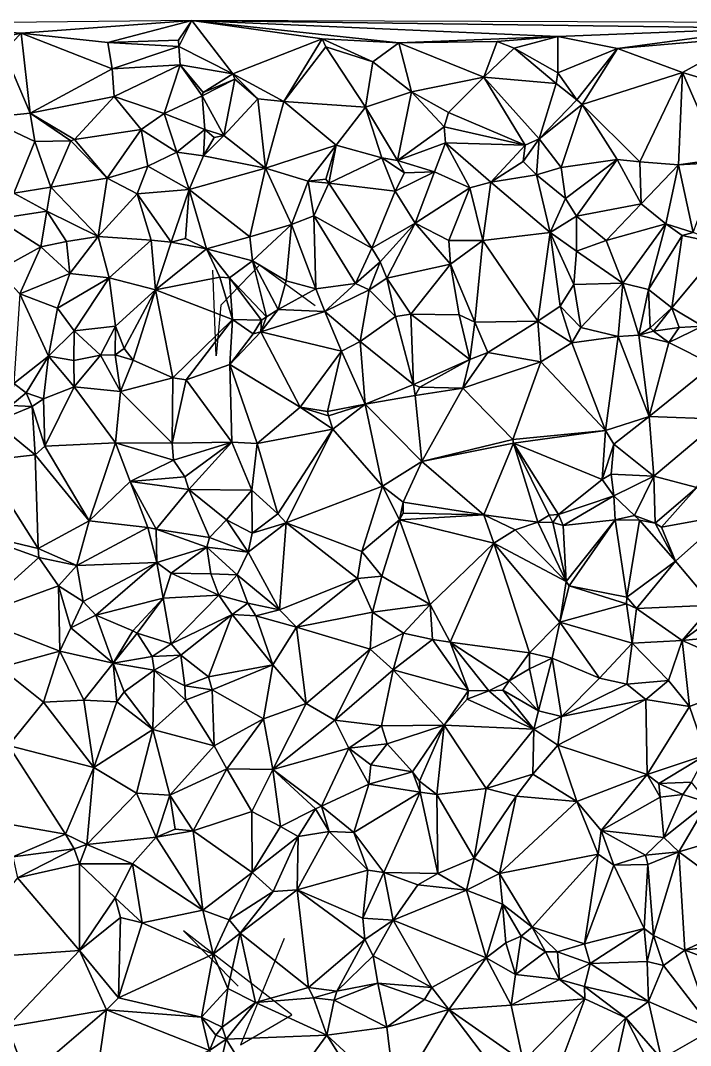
# Model space of a CAD drawing. Header units: metres. Extents: x -15 to 15, y -15 to 14.9.
# Drawn here: x -4.29 to 6.08, y -0.94 to 14.95 of the extents above; entities that cross this region are included whole.
import ezdxf

# ---------------------------------------------------------------- set-up
doc = ezdxf.new("R2010")
doc.units = ezdxf.units.M
doc.layers.add('CRACKS', color=1, linetype='Continuous')
doc.layers.add('STREET_MESH', color=7, linetype='Continuous')

msp = doc.modelspace()

# ---------------------------------------------------------------- linework, layer by layer
at = {"layer": 'CRACKS'}
for points in [[(0.269, 10.527, 0.1), (-0.594, 11.157, 0.1), (-1.189, 10.535, 0.1), (-1.265, 9.75, 0.1), (-1.312, 11.08, 0.1)], [(-0.208, 0.721, 0.1), (-0.888, -0.927, 0.1), (-0.092, -0.462, 0.1), (-1.768, 0.84, 0.1), (-0.92, -0.019, 0.1)]]:
    msp.add_polyline3d(points, dxfattribs=at)
at = {"layer": 'STREET_MESH'}
for points in [[(-6.456, 14.897), (-4.285, 14.75), (-1.641, 14.947)], [(-4.285, 14.75), (-2.941, 14.609), (-1.641, 14.947)], [(-2.941, 14.609), (-1.844, 14.644), (-1.641, 14.947)], [(-1.844, 14.644), (-1.84, 14.545), (-1.641, 14.947)], [(-1.84, 14.545), (-1.005, 14.123), (-1.641, 14.947)], [(13.288, 14.898), (-1.641, 14.947), (7.296, 14.831)], [(-1.641, 14.947), (4.029, 14.701), (7.296, 14.831)], [(1.567, 14.6), (4.029, 14.701), (-1.641, 14.947)], [(0.381, 14.664), (1.567, 14.6), (-1.641, 14.947)], [(-1.005, 14.123), (0.381, 14.664), (-1.641, 14.947)], [(-6.456, 14.897), (-5.063, 14.585), (-4.285, 14.75)], [(4.029, 14.701), (4.953, 14.513), (7.296, 14.831)], [(4.953, 14.513), (6.945, 14.686), (7.296, 14.831)], [(-5.063, 14.585), (-4.549, 14.474), (-4.285, 14.75)], [(-4.549, 14.474), (-4.141, 13.51), (-4.285, 14.75)], [(-4.141, 13.51), (-2.871, 14.197), (-4.285, 14.75)], [(-2.871, 14.197), (-2.941, 14.609), (-4.285, 14.75)], [(-2.941, 14.609), (-1.84, 14.545), (-1.844, 14.644)], [(-1.005, 14.123), (-0.214, 13.69), (0.381, 14.664)], [(-0.214, 13.69), (0.438, 14.539), (0.381, 14.664)], [(1.161, 14.309), (1.567, 14.6), (0.381, 14.664)], [(0.438, 14.539), (1.161, 14.309), (0.381, 14.664)], [(1.567, 14.6), (3.089, 14.621), (4.029, 14.701)], [(2.88, 14.067), (3.089, 14.621), (1.567, 14.6)], [(2.88, 14.067), (3.35, 14.52), (3.089, 14.621)], [(3.089, 14.621), (3.35, 14.52), (4.029, 14.701)], [(3.35, 14.52), (4.031, 14.135), (4.029, 14.701)], [(4.031, 14.135), (4.953, 14.513), (4.029, 14.701)], [(4.953, 14.513), (5.958, 14.139), (6.945, 14.686)], [(5.958, 14.139), (6.698, 13.921), (6.945, 14.686)], [(-4.141, 13.51), (-4.549, 14.474), (-4.853, 13.439)], [(-2.941, 14.609), (-2.871, 14.197), (-1.84, 14.545)], [(-1.84, 14.545), (-2.871, 14.197), (-1.821, 14.261)], [(-1.005, 14.123), (-1.84, 14.545), (-1.821, 14.261)], [(-0.214, 13.69), (1.048, 13.604), (0.438, 14.539)], [(1.048, 13.604), (1.161, 14.309), (0.438, 14.539)], [(1.161, 14.309), (1.761, 13.841), (1.567, 14.6)], [(1.761, 13.841), (2.88, 14.067), (1.567, 14.6)], [(3.35, 14.52), (2.88, 14.067), (4.001, 13.972)], [(3.35, 14.52), (4.001, 13.972), (4.031, 14.135)], [(4.031, 14.135), (4.323, 13.719), (4.953, 14.513)], [(4.323, 13.719), (4.404, 13.645), (4.953, 14.513)], [(4.404, 13.645), (5.958, 14.139), (4.953, 14.513)], [(1.761, 13.841), (1.161, 14.309), (1.048, 13.604)], [(-2.84, 13.772), (-2.871, 14.197), (-4.141, 13.51)], [(-2.871, 14.197), (-2.84, 13.772), (-1.821, 14.261)], [(-1.821, 14.261), (-2.84, 13.772), (-2.07, 13.508)], [(-1.478, 13.778), (-1.821, 14.261), (-2.07, 13.508)], [(-1.478, 13.778), (-1.466, 13.83), (-1.821, 14.261)], [(-1.466, 13.83), (-1.005, 14.123), (-1.821, 14.261)], [(4.404, 13.645), (5.299, 12.756), (5.958, 14.139)], [(5.299, 12.756), (5.899, 12.713), (5.958, 14.139)], [(5.899, 12.713), (6.543, 12.804), (5.958, 14.139)], [(5.958, 14.139), (6.543, 12.804), (6.698, 13.921)], [(-1.142, 13.164), (-0.973, 14.037), (-1.478, 13.778)], [(-0.973, 14.037), (-1.466, 13.83), (-1.478, 13.778)], [(-1.466, 13.83), (-0.973, 14.037), (-1.005, 14.123)], [(-0.973, 14.037), (-1.142, 13.164), (-0.615, 13.735)], [(-0.214, 13.69), (-1.005, 14.123), (-0.615, 13.735)], [(-1.005, 14.123), (-0.973, 14.037), (-0.615, 13.735)], [(2.88, 14.067), (1.761, 13.841), (2.335, 13.521)], [(2.88, 14.067), (2.335, 13.521), (3.522, 13.013)], [(3.74, 13.111), (2.88, 14.067), (3.522, 13.013)], [(2.88, 14.067), (3.74, 13.111), (4.001, 13.972)], [(4.001, 13.972), (4.323, 13.719), (4.031, 14.135)], [(1.761, 13.841), (1.048, 13.604), (1.547, 12.776)], [(2.269, 13.299), (1.761, 13.841), (1.547, 12.776)], [(1.761, 13.841), (2.269, 13.299), (2.335, 13.521)], [(3.74, 13.111), (4.323, 13.719), (4.001, 13.972)], [(-2.84, 13.772), (-4.141, 13.51), (-3.459, 13.102)], [(-2.426, 13.258), (-2.84, 13.772), (-3.459, 13.102)], [(-2.84, 13.772), (-2.426, 13.258), (-2.07, 13.508)], [(-1.436, 13.259), (-1.478, 13.778), (-2.07, 13.508)], [(-1.436, 13.259), (-1.142, 13.164), (-1.478, 13.778)], [(-1.142, 13.164), (-0.498, 12.657), (-0.615, 13.735)], [(-0.498, 12.657), (-0.214, 13.69), (-0.615, 13.735)], [(-0.214, 13.69), (-0.498, 12.657), (0.594, 13.014)], [(1.048, 13.604), (-0.214, 13.69), (0.594, 13.014)], [(4.323, 13.719), (3.74, 13.111), (4.404, 13.645)], [(-4.073, 13.072), (-4.141, 13.51), (-4.853, 13.439)], [(-4.141, 13.51), (-3.514, 13.083), (-3.459, 13.102)], [(-4.073, 13.072), (-3.514, 13.083), (-4.141, 13.51)], [(-2.426, 13.258), (-1.871, 12.909), (-2.07, 13.508)], [(-1.871, 12.909), (-1.436, 13.259), (-2.07, 13.508)], [(1.305, 12.819), (1.048, 13.604), (0.594, 13.014)], [(1.048, 13.604), (1.305, 12.819), (1.547, 12.776)], [(2.335, 13.521), (2.269, 13.299), (3.522, 13.013)], [(3.74, 13.111), (4.081, 12.668), (4.404, 13.645)], [(4.404, 13.645), (4.081, 12.668), (4.946, 12.791)], [(5.299, 12.756), (4.404, 13.645), (4.946, 12.791)], [(-4.395, 12.269), (-4.073, 13.072), (-4.853, 13.439)], [(-2.952, 12.503), (-2.426, 13.258), (-3.459, 13.102)], [(-2.426, 13.258), (-2.952, 12.503), (-2.321, 12.69)], [(-1.871, 12.909), (-2.426, 13.258), (-2.321, 12.69)], [(-1.871, 12.909), (-1.46, 12.851), (-1.436, 13.259)], [(-1.46, 12.851), (-1.294, 13.135), (-1.436, 13.259)], [(-1.436, 13.259), (-1.294, 13.135), (-1.142, 13.164)], [(2.269, 13.299), (1.547, 12.776), (2.287, 13.052)], [(3.522, 13.013), (2.269, 13.299), (2.287, 13.052)], [(-4.073, 13.072), (-4.395, 12.269), (-3.824, 12.364)], [(-3.514, 13.083), (-4.073, 13.072), (-3.824, 12.364)], [(-2.952, 12.503), (-3.514, 13.083), (-3.824, 12.364)], [(-3.514, 13.083), (-2.952, 12.503), (-3.459, 13.102)], [(-1.46, 12.851), (-0.498, 12.657), (-1.142, 13.164)], [(-1.294, 13.135), (-1.46, 12.851), (-1.142, 13.164)], [(1.547, 12.776), (2.116, 12.6), (2.287, 13.052)], [(2.116, 12.6), (2.666, 12.356), (2.287, 13.052)], [(2.666, 12.356), (2.989, 12.443), (2.287, 13.052)], [(2.989, 12.443), (3.522, 13.013), (2.287, 13.052)], [(3.49, 12.762), (3.74, 13.111), (3.522, 13.013)], [(3.696, 12.558), (3.74, 13.111), (3.49, 12.762)], [(3.74, 13.111), (3.696, 12.558), (4.081, 12.668)], [(-1.681, 12.327), (-1.871, 12.909), (-2.321, 12.69)], [(-1.46, 12.851), (-1.871, 12.909), (-1.681, 12.327)], [(-0.498, 12.657), (0.164, 12.458), (0.594, 13.014)], [(0.164, 12.458), (0.434, 12.486), (0.594, 13.014)], [(0.434, 12.486), (0.483, 12.425), (0.594, 13.014)], [(0.483, 12.425), (1.305, 12.819), (0.594, 13.014)], [(2.989, 12.443), (3.49, 12.762), (3.522, 13.013)], [(-0.498, 12.657), (-1.46, 12.851), (-1.681, 12.327)], [(0.483, 12.425), (1.507, 12.301), (1.305, 12.819)], [(1.305, 12.819), (1.656, 12.585), (1.547, 12.776)], [(1.507, 12.301), (1.656, 12.585), (1.305, 12.819)], [(1.656, 12.585), (2.116, 12.6), (1.547, 12.776)], [(2.989, 12.443), (3.696, 12.558), (3.49, 12.762)], [(4.081, 12.668), (4.145, 12.187), (4.946, 12.791)], [(4.946, 12.791), (4.145, 12.187), (4.315, 11.913)], [(5.319, 12.108), (4.946, 12.791), (4.315, 11.913)], [(5.319, 12.108), (5.299, 12.756), (4.946, 12.791)], [(5.899, 12.713), (5.299, 12.756), (5.319, 12.108)], [(5.702, 11.798), (5.899, 12.713), (5.319, 12.108)], [(5.702, 11.798), (6.124, 11.664), (5.899, 12.713)], [(6.522, 12.747), (6.543, 12.804), (5.899, 12.713)], [(6.124, 11.664), (6.522, 12.747), (5.899, 12.713)], [(-2.952, 12.503), (-2.488, 12.259), (-2.321, 12.69)], [(-2.488, 12.259), (-1.681, 12.327), (-2.321, 12.69)], [(-0.498, 12.657), (-1.681, 12.327), (-0.74, 11.597)], [(-0.094, 11.786), (-0.498, 12.657), (-0.74, 11.597)], [(0.164, 12.458), (-0.498, 12.657), (-0.094, 11.786)], [(2.116, 12.6), (1.507, 12.301), (1.819, 11.807)], [(1.656, 12.585), (1.507, 12.301), (2.116, 12.6)], [(2.666, 12.356), (2.116, 12.6), (1.819, 11.807)], [(3.696, 12.558), (2.989, 12.443), (3.911, 11.66)], [(4.081, 12.668), (3.696, 12.558), (4.145, 12.187)], [(4.145, 12.187), (3.696, 12.558), (3.911, 11.66)], [(-2.952, 12.503), (-3.824, 12.364), (-3.091, 11.602)], [(-2.488, 12.259), (-2.952, 12.503), (-3.091, 11.602)], [(0.164, 12.458), (-0.094, 11.786), (0.252, 11.919)], [(0.164, 12.458), (0.483, 12.425), (0.434, 12.486)], [(0.483, 12.425), (0.164, 12.458), (0.252, 11.919)], [(1.146, 11.421), (0.483, 12.425), (0.252, 11.919)], [(1.507, 12.301), (0.483, 12.425), (1.146, 11.421)], [(2.867, 11.536), (2.989, 12.443), (2.666, 12.356)], [(2.989, 12.443), (2.867, 11.536), (3.911, 11.66)], [(-4.395, 12.269), (-4.658, 11.875), (-3.883, 11.993)], [(-4.395, 12.269), (-3.883, 11.993), (-3.824, 12.364)], [(-3.824, 12.364), (-3.883, 11.993), (-3.091, 11.602)], [(-2.271, 11.543), (-2.488, 12.259), (-3.091, 11.602)], [(-2.488, 12.259), (-1.959, 11.514), (-1.681, 12.327)], [(-1.959, 11.514), (-2.488, 12.259), (-2.271, 11.543)], [(-1.959, 11.514), (-1.738, 11.567), (-1.681, 12.327)], [(-1.738, 11.567), (-1.41, 11.408), (-1.681, 12.327)], [(-1.681, 12.327), (-1.41, 11.408), (-0.74, 11.597)], [(1.507, 12.301), (1.146, 11.421), (1.819, 11.807)], [(2.339, 11.536), (2.666, 12.356), (1.819, 11.807)], [(2.339, 11.536), (2.867, 11.536), (2.666, 12.356)], [(4.145, 12.187), (3.911, 11.66), (4.315, 11.913)], [(4.778, 11.539), (5.319, 12.108), (4.315, 11.913)], [(5.702, 11.798), (5.319, 12.108), (4.778, 11.539)], [(-3.883, 11.993), (-4.658, 11.875), (-3.977, 11.44)], [(-3.582, 11.525), (-3.883, 11.993), (-3.977, 11.44)], [(-3.883, 11.993), (-3.582, 11.525), (-3.091, 11.602)], [(-0.094, 11.786), (0.283, 10.789), (0.252, 11.919)], [(0.283, 10.789), (0.893, 10.872), (0.252, 11.919)], [(0.893, 10.872), (1.146, 11.421), (0.252, 11.919)], [(-4.658, 11.875), (-4.648, 11.071), (-3.977, 11.44)], [(-0.7, 11.225), (-0.094, 11.786), (-0.74, 11.597)], [(-0.7, 11.225), (-0.177, 10.914), (-0.094, 11.786)], [(-0.094, 11.786), (-0.177, 10.914), (0.283, 10.789)], [(1.146, 11.421), (1.278, 11.209), (1.819, 11.807)], [(1.819, 11.807), (1.278, 11.209), (1.378, 10.956)], [(2.366, 11.172), (1.819, 11.807), (1.378, 10.956)], [(2.366, 11.172), (2.339, 11.536), (1.819, 11.807)], [(3.911, 11.66), (4.316, 11.374), (4.315, 11.913)], [(4.316, 11.374), (4.778, 11.539), (4.315, 11.913)], [(5.034, 10.876), (5.702, 11.798), (4.778, 11.539)], [(5.433, 10.777), (5.702, 11.798), (5.034, 10.876)], [(5.702, 11.798), (5.433, 10.777), (5.954, 11.614)], [(6.124, 11.664), (5.702, 11.798), (5.954, 11.614)], [(-3.091, 11.602), (-3.582, 11.525), (-3.531, 11.025)], [(-2.922, 10.958), (-3.091, 11.602), (-3.531, 11.025)], [(-2.922, 10.958), (-2.271, 11.543), (-3.091, 11.602)], [(-1.41, 11.408), (-0.7, 11.225), (-0.74, 11.597)], [(2.867, 11.536), (3.719, 10.288), (3.911, 11.66)], [(3.719, 10.288), (4.066, 10.52), (3.911, 11.66)], [(4.066, 10.52), (4.274, 10.855), (3.911, 11.66)], [(4.274, 10.855), (4.316, 11.374), (3.911, 11.66)], [(5.433, 10.777), (5.793, 10.493), (5.954, 11.614)], [(5.793, 10.493), (6.607, 11.475), (5.954, 11.614)], [(6.607, 11.475), (6.124, 11.664), (5.954, 11.614)], [(-3.977, 11.44), (-4.648, 11.071), (-4.301, 10.713)], [(-3.977, 11.44), (-4.301, 10.713), (-3.531, 11.025)], [(-3.582, 11.525), (-3.977, 11.44), (-3.531, 11.025)], [(-2.271, 11.543), (-2.922, 10.958), (-2.2, 10.772)], [(-1.959, 11.514), (-2.271, 11.543), (-2.2, 10.772)], [(-1.41, 11.408), (-1.959, 11.514), (-2.2, 10.772)], [(-1.959, 11.514), (-1.41, 11.408), (-1.738, 11.567)], [(2.867, 11.536), (2.339, 11.536), (2.366, 11.172)], [(2.741, 10.274), (2.867, 11.536), (2.366, 11.172)], [(2.867, 11.536), (2.741, 10.274), (3.719, 10.288)], [(4.316, 11.374), (5.034, 10.876), (4.778, 11.539)], [(6.607, 11.475), (5.793, 10.493), (6.27, 10.212)], [(-1.206, 10.97), (-1.41, 11.408), (-2.2, 10.772)], [(-1.054, 10.96), (-1.41, 11.408), (-1.206, 10.97)], [(-0.7, 11.225), (-1.41, 11.408), (-1.054, 10.96)], [(1.278, 11.209), (1.146, 11.421), (0.893, 10.872)], [(4.316, 11.374), (4.274, 10.855), (5.034, 10.876)], [(-0.484, 10.356), (-0.7, 11.225), (-1.054, 10.96)], [(-0.7, 11.225), (-0.304, 10.469), (-0.177, 10.914)], [(-0.7, 11.225), (-0.484, 10.356), (-0.304, 10.469)], [(1.109, 10.773), (1.278, 11.209), (0.893, 10.872)], [(1.278, 11.209), (1.109, 10.773), (1.378, 10.956)], [(1.752, 10.398), (2.366, 11.172), (1.378, 10.956)], [(2.499, 10.386), (2.366, 11.172), (1.752, 10.398)], [(2.499, 10.386), (2.741, 10.274), (2.366, 11.172)], [(-4.301, 10.713), (-3.722, 10.49), (-3.531, 11.025)], [(-3.722, 10.49), (-2.922, 10.958), (-3.531, 11.025)], [(-1.008, 10.315), (-1.206, 10.97), (-2.2, 10.772)], [(-1.008, 10.315), (-1.054, 10.96), (-1.206, 10.97)], [(-2.922, 10.958), (-3.722, 10.49), (-3.464, 10.14)], [(-2.82, 10.209), (-2.922, 10.958), (-3.464, 10.14)], [(-2.922, 10.958), (-2.82, 10.209), (-2.2, 10.772)], [(-1.054, 10.96), (-1.008, 10.315), (-0.559, 10.303)], [(-0.484, 10.356), (-1.054, 10.96), (-0.559, 10.303)], [(-0.177, 10.914), (-0.304, 10.469), (0.283, 10.789)], [(0.419, 10.437), (0.893, 10.872), (0.283, 10.789)], [(0.419, 10.437), (1.109, 10.773), (0.893, 10.872)], [(1.109, 10.773), (1.514, 10.359), (1.378, 10.956)], [(1.514, 10.359), (1.752, 10.398), (1.378, 10.956)], [(4.274, 10.855), (4.066, 10.52), (4.387, 10.191)], [(5.034, 10.876), (4.274, 10.855), (4.387, 10.191)], [(4.961, 10.048), (5.034, 10.876), (4.387, 10.191)], [(5.283, 10.071), (5.034, 10.876), (4.961, 10.048)], [(5.283, 10.071), (5.433, 10.777), (5.034, 10.876)], [(-4.397, 9.323), (-3.857, 9.746), (-4.301, 10.713)], [(-3.857, 9.746), (-3.722, 10.49), (-4.301, 10.713)], [(-2.82, 10.209), (-2.688, 9.866), (-2.2, 10.772)], [(-2.688, 9.866), (-2.55, 9.684), (-2.2, 10.772)], [(-2.55, 9.684), (-1.935, 9.411), (-2.2, 10.772)], [(-1.935, 9.411), (-1.008, 10.315), (-2.2, 10.772)], [(-0.304, 10.469), (0.419, 10.437), (0.283, 10.789)], [(0.419, 10.437), (0.968, 9.974), (1.109, 10.773)], [(1.109, 10.773), (0.968, 9.974), (1.514, 10.359)], [(5.456, 10.184), (5.433, 10.777), (5.283, 10.071)], [(5.433, 10.777), (5.456, 10.184), (5.793, 10.493)], [(-3.722, 10.49), (-3.857, 9.746), (-3.464, 10.14)], [(3.719, 10.288), (4.243, 9.952), (4.066, 10.52)], [(4.066, 10.52), (4.243, 9.952), (4.387, 10.191)], [(5.456, 10.184), (5.512, 10.133), (5.793, 10.493)], [(5.512, 10.133), (5.909, 10.19), (5.793, 10.493)], [(5.793, 10.493), (5.909, 10.19), (6.27, 10.212)], [(-0.304, 10.469), (-0.484, 10.356), (-0.571, 10.12)], [(0.419, 10.437), (-0.304, 10.469), (-0.571, 10.12)], [(0.678, 9.825), (0.419, 10.437), (-0.571, 10.12)], [(-0.571, 10.12), (-0.484, 10.356), (-0.559, 10.303)], [(0.968, 9.974), (0.419, 10.437), (0.678, 9.825)], [(1.514, 10.359), (0.968, 9.974), (1.794, 9.304)], [(1.514, 10.359), (1.794, 9.304), (1.752, 10.398)], [(1.794, 9.304), (2.665, 9.694), (1.752, 10.398)], [(2.665, 9.694), (2.499, 10.386), (1.752, 10.398)], [(2.741, 10.274), (2.499, 10.386), (2.665, 9.694)], [(-2.82, 10.209), (-3.464, 10.14), (-3.052, 9.763)], [(-2.827, 9.764), (-2.82, 10.209), (-3.052, 9.763)], [(-2.827, 9.764), (-2.688, 9.866), (-2.82, 10.209)], [(-1.728, 9.38), (-1.008, 10.315), (-1.935, 9.411)], [(-1.008, 10.315), (-1.728, 9.38), (-1.05, 9.618)], [(-0.69, 10.09), (-1.008, 10.315), (-1.05, 9.618)], [(-1.008, 10.315), (-0.69, 10.09), (-0.559, 10.303)], [(-0.69, 10.09), (-0.571, 10.12), (-0.559, 10.303)], [(2.741, 10.274), (2.665, 9.694), (2.942, 9.801)], [(3.719, 10.288), (2.741, 10.274), (2.942, 9.801)], [(3.763, 9.657), (3.719, 10.288), (2.942, 9.801)], [(4.243, 9.952), (3.719, 10.288), (3.763, 9.657)], [(4.243, 9.952), (4.961, 10.048), (4.387, 10.191)], [(5.512, 10.133), (5.456, 10.184), (5.283, 10.071)], [(5.909, 10.19), (5.512, 10.133), (5.749, 9.957)], [(6.27, 10.212), (5.909, 10.19), (5.749, 9.957)], [(6.435, 9.613), (6.27, 10.212), (5.749, 9.957)], [(-3.857, 9.746), (-3.469, 9.677), (-3.464, 10.14)], [(-3.464, 10.14), (-3.469, 9.677), (-3.052, 9.763)], [(0.039, 8.954), (-0.571, 10.12), (-1.05, 9.618)], [(-0.571, 10.12), (-0.69, 10.09), (-1.05, 9.618)], [(0.678, 9.825), (-0.571, 10.12), (0.039, 8.954)], [(4.961, 10.048), (4.243, 9.952), (4.769, 8.592)], [(5.441, 8.808), (4.961, 10.048), (4.769, 8.592)], [(5.441, 8.808), (5.283, 10.071), (4.961, 10.048)], [(5.512, 10.133), (5.283, 10.071), (5.749, 9.957)], [(5.283, 10.071), (5.441, 8.808), (5.749, 9.957)], [(-2.688, 9.866), (-2.827, 9.764), (-2.55, 9.684)], [(0.968, 9.974), (0.678, 9.825), (1.046, 9)], [(1.794, 9.304), (0.968, 9.974), (1.046, 9)], [(4.243, 9.952), (3.763, 9.657), (4.769, 8.592)], [(5.441, 8.808), (6.435, 9.613), (5.749, 9.957)], [(-4.397, 9.323), (-4.205, 9.177), (-3.857, 9.746)], [(-3.857, 9.746), (-4.205, 9.177), (-3.938, 9.082)], [(-3.461, 9.268), (-3.857, 9.746), (-3.938, 9.082)], [(-3.461, 9.268), (-3.469, 9.677), (-3.857, 9.746)], [(-3.469, 9.677), (-3.461, 9.268), (-3.052, 9.763)], [(-3.461, 9.268), (-2.743, 9.2), (-3.052, 9.763)], [(-2.743, 9.2), (-2.827, 9.764), (-3.052, 9.763)], [(-2.827, 9.764), (-2.743, 9.2), (-2.55, 9.684)], [(0.46, 8.889), (0.678, 9.825), (0.039, 8.954)], [(0.678, 9.825), (0.46, 8.889), (1.046, 9)], [(1.892, 9.265), (2.665, 9.694), (1.794, 9.304)], [(2.665, 9.694), (1.892, 9.265), (2.559, 9.249)], [(2.559, 9.249), (3.763, 9.657), (2.942, 9.801)], [(2.665, 9.694), (2.559, 9.249), (2.942, 9.801)], [(-2.743, 9.2), (-1.935, 9.411), (-2.55, 9.684)], [(-1.728, 9.38), (-1.021, 8.415), (-1.05, 9.618)], [(-1.05, 9.618), (-1.021, 8.415), (-0.626, 8.393)], [(0.039, 8.954), (-1.05, 9.618), (-0.626, 8.393)], [(2.559, 9.249), (3.33, 8.454), (3.763, 9.657)], [(3.763, 9.657), (3.33, 8.454), (4.769, 8.592)], [(6.563, 8.769), (6.435, 9.613), (5.441, 8.808)], [(-1.935, 9.411), (-2.743, 9.2), (-1.945, 8.398)], [(-1.728, 9.38), (-1.935, 9.411), (-1.945, 8.398)], [(-1.021, 8.415), (-1.728, 9.38), (-1.945, 8.398)], [(-4.205, 9.177), (-4.397, 9.323), (-4.442, 8.98)], [(-3.918, 8.349), (-3.461, 9.268), (-3.938, 9.082)], [(-3.461, 9.268), (-3.918, 8.349), (-2.82, 8.403)], [(-2.743, 9.2), (-3.461, 9.268), (-2.82, 8.403)], [(1.817, 9.138), (1.794, 9.304), (1.046, 9)], [(1.817, 9.138), (1.892, 9.265), (1.794, 9.304)], [(1.892, 9.265), (1.817, 9.138), (2.559, 9.249)], [(1.817, 9.138), (1.921, 8.115), (2.559, 9.249)], [(1.921, 8.115), (3.33, 8.454), (2.559, 9.249)], [(-4.114, 8.967), (-4.205, 9.177), (-4.442, 8.98)], [(-4.205, 9.177), (-4.114, 8.967), (-3.938, 9.082)], [(-4.114, 8.967), (-3.918, 8.349), (-3.938, 9.082)], [(-2.743, 9.2), (-2.82, 8.403), (-1.945, 8.398)], [(1.921, 8.115), (1.817, 9.138), (1.046, 9)], [(-4.693, 8.727), (-4.114, 8.967), (-4.442, 8.98)], [(-4.114, 8.967), (-4.693, 8.727), (-4.066, 8.216)], [(-3.918, 8.349), (-4.114, 8.967), (-4.066, 8.216)], [(0.545, 8.615), (0.039, 8.954), (-0.626, 8.393)], [(0.478, 8.819), (0.039, 8.954), (0.545, 8.615)], [(0.478, 8.819), (0.46, 8.889), (0.039, 8.954)], [(0.46, 8.889), (0.478, 8.819), (1.046, 9)], [(0.478, 8.819), (0.545, 8.615), (1.046, 9)], [(0.545, 8.615), (1.311, 7.733), (1.046, 9)], [(1.311, 7.733), (1.921, 8.115), (1.046, 9)], [(4.898, 8.384), (5.441, 8.808), (4.769, 8.592)], [(4.898, 8.384), (5.515, 7.888), (5.441, 8.808)], [(5.515, 7.888), (6.563, 8.769), (5.441, 8.808)], [(6.563, 8.769), (5.515, 7.888), (6.183, 7.712)], [(-4.693, 8.727), (-4.881, 8.125), (-4.066, 8.216)], [(-0.309, 7.302), (0.545, 8.615), (-0.626, 8.393)], [(0.545, 8.615), (-0.309, 7.302), (-0.178, 7.161)], [(1.311, 7.733), (0.545, 8.615), (-0.178, 7.161)], [(3.33, 8.454), (3.344, 8.396), (4.769, 8.592)], [(3.344, 8.396), (4.717, 7.836), (4.769, 8.592)], [(4.717, 7.836), (4.898, 8.384), (4.769, 8.592)], [(3.33, 8.454), (1.921, 8.115), (3.344, 8.396)], [(-3.231, 7.192), (-3.918, 8.349), (-4.066, 8.216)], [(-3.918, 8.349), (-3.231, 7.192), (-2.82, 8.403)], [(-3.231, 7.192), (-2.595, 7.804), (-2.82, 8.403)], [(-2.82, 8.403), (-1.924, 8.134), (-1.945, 8.398)], [(-2.595, 7.804), (-1.924, 8.134), (-2.82, 8.403)], [(-1.924, 8.134), (-1.021, 8.415), (-1.945, 8.398)], [(-1.021, 8.415), (-1.924, 8.134), (-1.75, 7.875)], [(-1.687, 7.678), (-1.021, 8.415), (-1.75, 7.875)], [(-1.021, 8.415), (-1.687, 7.678), (-0.71, 7.67)], [(-1.021, 8.415), (-0.71, 7.67), (-0.626, 8.393)], [(-0.71, 7.67), (-0.309, 7.302), (-0.626, 8.393)], [(1.921, 8.115), (2.885, 7.286), (3.344, 8.396)], [(2.885, 7.286), (3.721, 7.174), (3.344, 8.396)], [(4.041, 7.29), (4.717, 7.836), (3.344, 8.396)], [(3.895, 7.281), (4.041, 7.29), (3.344, 8.396)], [(3.721, 7.174), (3.895, 7.281), (3.344, 8.396)], [(4.853, 7.918), (4.898, 8.384), (4.717, 7.836)], [(5.515, 7.888), (4.898, 8.384), (4.853, 7.918)], [(-4.02, 6.764), (-4.881, 8.125), (-5.144, 7.036)], [(-4.881, 8.125), (-4.02, 6.764), (-4.066, 8.216)], [(-4.02, 6.764), (-3.231, 7.192), (-4.066, 8.216)], [(-1.924, 8.134), (-2.595, 7.804), (-1.75, 7.875)], [(1.633, 7.484), (1.921, 8.115), (1.311, 7.733)], [(1.921, 8.115), (1.633, 7.484), (2.885, 7.286)], [(-3.231, 7.192), (-2.322, 7.089), (-2.595, 7.804)], [(-2.595, 7.804), (-1.687, 7.678), (-1.75, 7.875)], [(-2.191, 7.066), (-1.687, 7.678), (-2.595, 7.804)], [(-2.322, 7.089), (-2.191, 7.066), (-2.595, 7.804)], [(4.717, 7.836), (4.041, 7.29), (4.894, 7.583)], [(4.853, 7.918), (4.717, 7.836), (4.894, 7.583)], [(5.515, 7.888), (4.853, 7.918), (4.894, 7.583)], [(5.216, 7.277), (5.515, 7.888), (4.894, 7.583)], [(5.515, 7.888), (5.216, 7.277), (5.535, 7.155)], [(5.515, 7.888), (5.535, 7.155), (6.183, 7.712)], [(-1.687, 7.678), (-2.191, 7.066), (-1.365, 6.934)], [(-1.102, 7.209), (-1.687, 7.678), (-1.365, 6.934)], [(-1.687, 7.678), (-1.102, 7.209), (-0.71, 7.67)], [(-1.102, 7.209), (-0.705, 7), (-0.71, 7.67)], [(-0.705, 7), (-0.309, 7.302), (-0.71, 7.67)], [(0.994, 6.716), (1.311, 7.733), (-0.178, 7.161)], [(0.994, 6.716), (1.578, 7.21), (1.311, 7.733)], [(1.578, 7.21), (1.633, 7.484), (1.311, 7.733)], [(5.535, 7.155), (5.636, 7.098), (6.183, 7.712)], [(5.636, 7.098), (6.649, 7.283), (6.183, 7.712)], [(1.633, 7.484), (1.578, 7.21), (1.631, 7.312)], [(2.885, 7.286), (1.633, 7.484), (1.631, 7.312)], [(4.041, 7.29), (4.111, 7.122), (4.894, 7.583)], [(4.111, 7.122), (4.917, 7.21), (4.894, 7.583)], [(4.917, 7.21), (5.216, 7.277), (4.894, 7.583)], [(1.578, 7.21), (2.885, 7.286), (1.631, 7.312)], [(-3.231, 7.192), (-4.02, 6.764), (-3.423, 6.502)], [(-2.322, 7.089), (-3.231, 7.192), (-3.423, 6.502)], [(-0.768, 6.706), (-1.102, 7.209), (-1.365, 6.934)], [(-0.705, 7), (-1.102, 7.209), (-0.768, 6.706)], [(-0.705, 7), (-0.768, 6.706), (-0.178, 7.161)], [(-0.768, 6.706), (-0.283, 5.816), (-0.178, 7.161)], [(-0.309, 7.302), (-0.705, 7), (-0.178, 7.161)], [(-0.283, 5.816), (0.926, 6.302), (-0.178, 7.161)], [(0.926, 6.302), (0.994, 6.716), (-0.178, 7.161)], [(1.301, 6.338), (1.578, 7.21), (0.994, 6.716)], [(1.301, 6.338), (2.05, 5.896), (1.578, 7.21)], [(2.885, 7.286), (1.578, 7.21), (3.038, 6.85)], [(1.578, 7.21), (2.05, 5.896), (3.038, 6.85)], [(3.368, 7.056), (2.885, 7.286), (3.038, 6.85)], [(3.368, 7.056), (3.721, 7.174), (2.885, 7.286)], [(3.721, 7.174), (3.368, 7.056), (4.156, 6.255)], [(3.721, 7.174), (3.949, 7.167), (3.895, 7.281)], [(3.949, 7.167), (3.721, 7.174), (4.156, 6.255)], [(3.895, 7.281), (3.949, 7.167), (4.041, 7.29)], [(3.949, 7.167), (4.111, 7.122), (4.041, 7.29)], [(4.111, 7.122), (3.949, 7.167), (4.156, 6.255)], [(4.917, 7.21), (4.111, 7.122), (4.156, 6.255)], [(4.206, 6.187), (4.917, 7.21), (4.156, 6.255)], [(4.206, 6.187), (5.097, 6.013), (4.917, 7.21)], [(5.293, 7.204), (5.216, 7.277), (4.917, 7.21)], [(5.097, 6.013), (5.293, 7.204), (4.917, 7.21)], [(5.293, 7.204), (5.097, 6.013), (5.853, 6.57)], [(5.216, 7.277), (5.293, 7.204), (5.535, 7.155)], [(5.535, 7.155), (5.293, 7.204), (5.853, 6.57)], [(5.636, 7.098), (5.535, 7.155), (5.853, 6.57)], [(6.649, 7.283), (5.636, 7.098), (5.853, 6.57)], [(6.422, 5.885), (6.649, 7.283), (5.853, 6.57)], [(-5.034, 5.703), (-4.008, 6.623), (-5.144, 7.036)], [(-4.008, 6.623), (-4.02, 6.764), (-5.144, 7.036)], [(-2.183, 6.55), (-2.322, 7.089), (-3.423, 6.502)], [(-2.191, 7.066), (-2.322, 7.089), (-2.183, 6.55)], [(-2.191, 7.066), (-1.405, 6.785), (-1.365, 6.934)], [(-2.191, 7.066), (-2.183, 6.55), (-1.405, 6.785)], [(4.156, 6.255), (3.368, 7.056), (3.038, 6.85)], [(-1.405, 6.785), (-0.768, 6.706), (-1.365, 6.934)], [(2.05, 5.896), (2.36, 5.313), (3.038, 6.85)], [(2.36, 5.313), (3.589, 5.149), (3.038, 6.85)], [(4.061, 5.624), (4.156, 6.255), (3.038, 6.85)], [(3.589, 5.149), (4.061, 5.624), (3.038, 6.85)], [(-4.02, 6.764), (-4.008, 6.623), (-3.423, 6.502)], [(-1.405, 6.785), (-2.183, 6.55), (-1.959, 6.38)], [(-1.405, 6.785), (-1.959, 6.38), (-1.344, 6.373)], [(-1.405, 6.785), (-0.935, 6.355), (-0.768, 6.706)], [(-0.935, 6.355), (-1.405, 6.785), (-1.344, 6.373)], [(-0.935, 6.355), (-0.283, 5.816), (-0.768, 6.706)], [(1.301, 6.338), (0.994, 6.716), (0.926, 6.302)], [(-3.706, 6.187), (-4.008, 6.623), (-5.034, 5.703)], [(-4.008, 6.623), (-3.706, 6.187), (-3.423, 6.502)], [(-3.324, 5.944), (-2.183, 6.55), (-3.423, 6.502)], [(-2.183, 6.55), (-3.324, 5.944), (-3.125, 5.73)], [(-2.183, 6.55), (-3.125, 5.73), (-2.084, 5.994)], [(-1.959, 6.38), (-2.183, 6.55), (-2.084, 5.994)], [(5.097, 6.013), (5.248, 5.834), (5.853, 6.57)], [(5.248, 5.834), (6.422, 5.885), (5.853, 6.57)], [(-3.706, 6.187), (-3.324, 5.944), (-3.423, 6.502)], [(-1.222, 6.041), (-1.959, 6.38), (-2.084, 5.994)], [(-1.959, 6.38), (-1.222, 6.041), (-1.344, 6.373)], [(-1.222, 6.041), (-0.935, 6.355), (-1.344, 6.373)], [(-0.935, 6.355), (-1.222, 6.041), (-0.772, 5.916)], [(-0.283, 5.816), (-0.935, 6.355), (-0.772, 5.916)], [(-0.283, 5.816), (-0.02, 5.548), (0.926, 6.302)], [(-0.02, 5.548), (1.157, 5.778), (0.926, 6.302)], [(1.157, 5.778), (1.301, 6.338), (0.926, 6.302)], [(2.05, 5.896), (1.301, 6.338), (1.157, 5.778)], [(4.061, 5.624), (4.206, 6.187), (4.156, 6.255)], [(-3.684, 5.173), (-3.706, 6.187), (-5.034, 5.703)], [(-3.706, 6.187), (-3.684, 5.173), (-3.513, 5.535)], [(-3.324, 5.944), (-3.706, 6.187), (-3.513, 5.535)], [(-1.961, 5.285), (-1.222, 6.041), (-2.084, 5.994)], [(-1.222, 6.041), (-1.961, 5.285), (-1.015, 5.742)], [(-0.772, 5.916), (-1.222, 6.041), (-1.015, 5.742)], [(5.092, 5.906), (4.206, 6.187), (4.061, 5.624)], [(5.097, 6.013), (4.206, 6.187), (5.092, 5.906)], [(-3.125, 5.73), (-3.324, 5.944), (-3.513, 5.535)], [(-3.125, 5.73), (-2.555, 5.491), (-2.084, 5.994)], [(-2.555, 5.491), (-2.486, 5.455), (-2.084, 5.994)], [(-2.486, 5.455), (-1.961, 5.285), (-2.084, 5.994)], [(-0.772, 5.916), (-1.015, 5.742), (-0.649, 5.721)], [(-0.283, 5.816), (-0.772, 5.916), (-0.649, 5.721)], [(1.636, 5.452), (2.05, 5.896), (1.157, 5.778)], [(2.05, 5.896), (1.636, 5.452), (2.085, 5.357)], [(2.36, 5.313), (2.05, 5.896), (2.085, 5.357)], [(5.181, 5.3), (5.092, 5.906), (4.061, 5.624)], [(5.097, 6.013), (5.092, 5.906), (5.248, 5.834)], [(5.092, 5.906), (5.181, 5.3), (5.248, 5.834)], [(5.953, 5.338), (6.422, 5.885), (5.248, 5.834)], [(6.422, 5.885), (5.953, 5.338), (6.658, 5.85)], [(-2.86, 4.987), (-3.125, 5.73), (-3.513, 5.535)], [(-2.86, 4.987), (-2.555, 5.491), (-3.125, 5.73)], [(-1.961, 5.285), (-1.808, 5.114), (-1.015, 5.742)], [(-1.808, 5.114), (-1.383, 4.777), (-1.015, 5.742)], [(-1.383, 4.777), (-0.385, 4.964), (-1.015, 5.742)], [(-1.015, 5.742), (-0.385, 4.964), (-0.649, 5.721)], [(-0.02, 5.548), (-0.283, 5.816), (-0.649, 5.721)], [(-0.385, 4.964), (-0.02, 5.548), (-0.649, 5.721)], [(1.157, 5.778), (-0.02, 5.548), (1.124, 5.205)], [(1.636, 5.452), (1.157, 5.778), (1.124, 5.205)], [(5.181, 5.3), (5.953, 5.338), (5.248, 5.834)], [(5.953, 5.338), (7.091, 5.448), (6.658, 5.85)], [(-4.612, 4.921), (-3.684, 5.173), (-5.034, 5.703)], [(3.942, 5.064), (4.061, 5.624), (3.589, 5.149)], [(3.942, 5.064), (4.673, 4.756), (4.061, 5.624)], [(4.673, 4.756), (5.181, 5.3), (4.061, 5.624)], [(-3.684, 5.173), (-2.86, 4.987), (-3.513, 5.535)], [(-2.555, 5.491), (-2.86, 4.987), (-2.486, 5.455)], [(-2.86, 4.987), (-2.253, 5.092), (-2.486, 5.455)], [(-2.253, 5.092), (-1.961, 5.285), (-2.486, 5.455)], [(-0.02, 5.548), (-0.385, 4.964), (0.13, 4.364)], [(-0.02, 5.548), (0.13, 4.364), (1.124, 5.205)], [(1.636, 5.452), (1.124, 5.205), (1.478, 4.883)], [(2.085, 5.357), (1.636, 5.452), (1.478, 4.883)], [(7.091, 5.448), (5.953, 5.338), (7.251, 4.769)], [(-2.253, 5.092), (-1.808, 5.114), (-1.961, 5.285)], [(2.646, 4.563), (2.085, 5.357), (1.478, 4.883)], [(2.646, 4.563), (2.36, 5.313), (2.085, 5.357)], [(3.276, 4.714), (3.589, 5.149), (2.36, 5.313)], [(2.962, 4.557), (3.276, 4.714), (2.36, 5.313)], [(2.646, 4.563), (2.962, 4.557), (2.36, 5.313)], [(4.673, 4.756), (5.096, 4.664), (5.181, 5.3)], [(5.096, 4.664), (5.742, 4.721), (5.181, 5.3)], [(5.181, 5.3), (5.742, 4.721), (5.953, 5.338)], [(5.742, 4.721), (6.067, 4.317), (5.953, 5.338)], [(5.953, 5.338), (6.067, 4.317), (7.251, 4.769)], [(-3.684, 5.173), (-4.612, 4.921), (-3.935, 4.384)], [(-3.31, 4.416), (-3.684, 5.173), (-3.935, 4.384)], [(-3.31, 4.416), (-2.86, 4.987), (-3.684, 5.173)], [(-2.253, 5.092), (-2.86, 4.987), (-2.225, 4.878)], [(-1.808, 5.114), (-2.253, 5.092), (-2.225, 4.878)], [(-1.748, 4.635), (-1.808, 5.114), (-2.225, 4.878)], [(-1.808, 5.114), (-1.748, 4.635), (-1.383, 4.777)], [(0.13, 4.364), (0.577, 4.103), (1.124, 5.205)], [(1.124, 5.205), (0.577, 4.103), (1.478, 4.883)], [(3.589, 5.149), (3.276, 4.714), (3.592, 4.901)], [(3.942, 5.064), (3.589, 5.149), (3.592, 4.901)], [(-2.86, 4.987), (-3.31, 4.416), (-2.802, 4.388)], [(-2.689, 4.541), (-2.86, 4.987), (-2.802, 4.388)], [(-2.86, 4.987), (-2.689, 4.541), (-2.225, 4.878)], [(-1.325, 4.576), (-0.385, 4.964), (-1.383, 4.777)], [(-0.385, 4.964), (-1.325, 4.576), (-0.532, 4.127)], [(0.13, 4.364), (-0.385, 4.964), (-0.532, 4.127)], [(3.729, 4.251), (3.942, 5.064), (3.592, 4.901)], [(3.729, 4.251), (4.084, 4.16), (3.942, 5.064)], [(4.084, 4.16), (4.673, 4.756), (3.942, 5.064)], [(-3.935, 4.384), (-4.612, 4.921), (-4.477, 3.71)], [(-2.225, 4.878), (-2.689, 4.541), (-2.244, 3.96)], [(-1.738, 4.413), (-2.225, 4.878), (-2.244, 3.96)], [(-1.738, 4.413), (-1.748, 4.635), (-2.225, 4.878)], [(-1.748, 4.635), (-1.325, 4.576), (-1.383, 4.777)], [(0.577, 4.103), (1.299, 4.016), (1.478, 4.883)], [(1.299, 4.016), (2.266, 4.026), (1.478, 4.883)], [(2.266, 4.026), (2.646, 4.563), (1.478, 4.883)], [(3.276, 4.714), (3.729, 4.251), (3.592, 4.901)], [(6.067, 4.317), (6.324, 3.565), (7.251, 4.769)], [(-1.748, 4.635), (-1.738, 4.413), (-1.325, 4.576)], [(2.962, 4.557), (3.177, 4.568), (3.276, 4.714)], [(3.177, 4.568), (3.729, 4.251), (3.276, 4.714)], [(4.084, 4.16), (5.096, 4.664), (4.673, 4.756)], [(5.096, 4.664), (4.084, 4.16), (5.389, 4.424)], [(5.742, 4.721), (5.096, 4.664), (5.389, 4.424)], [(6.067, 4.317), (5.742, 4.721), (5.389, 4.424)], [(-2.689, 4.541), (-2.802, 4.388), (-2.244, 3.96)], [(-1.738, 4.413), (-1.295, 3.707), (-1.325, 4.576)], [(-1.325, 4.576), (-1.295, 3.707), (-0.532, 4.127)], [(2.624, 4.43), (2.646, 4.563), (2.266, 4.026)], [(2.962, 4.557), (2.646, 4.563), (2.624, 4.43)], [(2.962, 4.557), (2.624, 4.43), (3.655, 3.967)], [(3.177, 4.568), (2.962, 4.557), (3.655, 3.967)], [(3.729, 4.251), (3.177, 4.568), (3.655, 3.967)], [(-3.156, 3.37), (-3.935, 4.384), (-4.477, 3.71)], [(-3.156, 3.37), (-3.31, 4.416), (-3.935, 4.384)], [(-2.802, 4.388), (-3.31, 4.416), (-3.156, 3.37)], [(-2.802, 4.388), (-3.156, 3.37), (-2.244, 3.96)], [(-1.295, 3.707), (-1.738, 4.413), (-2.244, 3.96)], [(-0.383, 3.339), (0.13, 4.364), (-0.532, 4.127)], [(-0.383, 3.339), (0.577, 4.103), (0.13, 4.364)], [(2.624, 4.43), (2.266, 4.026), (3.655, 3.967)], [(4.03, 3.717), (5.413, 3.26), (5.389, 4.424)], [(4.084, 4.16), (4.03, 3.717), (5.389, 4.424)], [(5.413, 3.26), (6.067, 4.317), (5.389, 4.424)], [(6.067, 4.317), (5.413, 3.26), (6.324, 3.565)], [(4.084, 4.16), (3.729, 4.251), (3.655, 3.967)], [(4.03, 3.717), (4.084, 4.16), (3.655, 3.967)], [(-1.295, 3.707), (-1.1, 3.35), (-0.532, 4.127)], [(-1.1, 3.35), (-0.383, 3.339), (-0.532, 4.127)], [(0.793, 3.673), (0.577, 4.103), (-0.383, 3.339)], [(1.299, 4.016), (0.577, 4.103), (0.793, 3.673)], [(1.386, 3.739), (1.299, 4.016), (0.793, 3.673)], [(1.299, 4.016), (1.386, 3.739), (2.266, 4.026)], [(1.386, 3.739), (1.778, 3.303), (2.266, 4.026)], [(1.778, 3.303), (1.885, 3.159), (2.266, 4.026)], [(1.885, 3.159), (2.154, 2.95), (2.266, 4.026)], [(2.154, 2.95), (2.917, 3.044), (2.266, 4.026)], [(2.266, 4.026), (2.917, 3.044), (3.655, 3.967)], [(-3.156, 3.37), (-2.499, 2.971), (-2.244, 3.96)], [(-2.499, 2.971), (-1.981, 2.942), (-2.244, 3.96)], [(-1.981, 2.942), (-1.295, 3.707), (-2.244, 3.96)], [(2.917, 3.044), (3.642, 3.266), (3.655, 3.967)], [(3.642, 3.266), (4.03, 3.717), (3.655, 3.967)], [(-4.744, 2.537), (-3.598, 2.338), (-4.477, 3.71)], [(-3.598, 2.338), (-3.156, 3.37), (-4.477, 3.71)], [(-1.1, 3.35), (-1.295, 3.707), (-1.981, 2.942)], [(0.371, 2.774), (0.793, 3.673), (-0.383, 3.339)], [(0.793, 3.673), (0.371, 2.774), (1.103, 3.115)], [(1.13, 3.414), (1.386, 3.739), (0.793, 3.673)], [(1.13, 3.414), (0.793, 3.673), (1.103, 3.115)], [(1.386, 3.739), (1.13, 3.414), (1.778, 3.303)], [(4.03, 3.717), (3.642, 3.266), (4.324, 2.842)], [(5.413, 3.26), (4.03, 3.717), (4.324, 2.842)], [(5.413, 3.26), (5.591, 3.122), (6.324, 3.565)], [(5.591, 3.122), (6.098, 3.144), (6.324, 3.565)], [(-3.264, 2.179), (-3.156, 3.37), (-3.598, 2.338)], [(-3.264, 2.179), (-2.499, 2.971), (-3.156, 3.37)], [(-1.1, 3.35), (-1.981, 2.942), (-1.619, 2.39)], [(-1.1, 3.35), (-1.619, 2.39), (-0.71, 2.69)], [(-0.383, 3.339), (-1.1, 3.35), (-0.71, 2.69)], [(-0.267, 2.457), (-0.383, 3.339), (-0.71, 2.69)], [(-0.383, 3.339), (-0.267, 2.457), (0.277, 2.728)], [(0.371, 2.774), (-0.383, 3.339), (0.277, 2.728)], [(1.778, 3.303), (1.13, 3.414), (1.103, 3.115)], [(1.899, 2.988), (1.778, 3.303), (1.103, 3.115)], [(1.899, 2.988), (1.885, 3.159), (1.778, 3.303)], [(3.642, 3.266), (2.917, 3.044), (3.385, 2.929)], [(4.324, 2.842), (3.642, 3.266), (3.385, 2.929)], [(5.413, 3.26), (4.324, 2.842), (4.698, 2.397)], [(5.611, 2.909), (5.413, 3.26), (4.698, 2.397)], [(5.611, 2.909), (5.591, 3.122), (5.413, 3.26)], [(0.371, 2.774), (0.868, 2.365), (1.103, 3.115)], [(0.868, 2.365), (1.899, 2.988), (1.103, 3.115)], [(1.885, 3.159), (1.899, 2.988), (2.154, 2.95)], [(2.917, 3.044), (2.154, 2.95), (2.731, 1.968)], [(2.917, 3.044), (2.731, 1.968), (3.385, 2.929)], [(5.591, 3.122), (5.965, 2.955), (6.098, 3.144)], [(5.611, 2.909), (5.965, 2.955), (5.591, 3.122)], [(6.098, 3.144), (5.965, 2.955), (6.35, 2.826)], [(-3.264, 2.179), (-2.191, 2.291), (-2.499, 2.971)], [(-2.191, 2.291), (-1.981, 2.942), (-2.499, 2.971)], [(-1.981, 2.942), (-2.191, 2.291), (-1.898, 2.414)], [(-1.619, 2.39), (-1.981, 2.942), (-1.898, 2.414)], [(1.899, 2.988), (0.868, 2.365), (1.335, 1.744)], [(1.899, 2.988), (1.335, 1.744), (2.169, 1.729)], [(2.154, 2.95), (1.899, 2.988), (2.169, 1.729)], [(2.731, 1.968), (2.154, 2.95), (2.169, 1.729)], [(2.731, 1.968), (3.124, 1.728), (3.385, 2.929)], [(3.124, 1.728), (4.324, 2.842), (3.385, 2.929)], [(5.67, 2.284), (5.611, 2.909), (4.698, 2.397)], [(5.965, 2.955), (5.611, 2.909), (5.67, 2.284)], [(5.965, 2.955), (5.67, 2.284), (6.35, 2.826)], [(-0.267, 2.457), (0.007, 2.304), (0.277, 2.728)], [(0.007, 2.304), (0.486, 2.38), (0.277, 2.728)], [(0.486, 2.38), (0.371, 2.774), (0.277, 2.728)], [(0.868, 2.365), (0.371, 2.774), (0.486, 2.38)], [(4.655, 2.029), (4.324, 2.842), (3.124, 1.728)], [(4.324, 2.842), (4.655, 2.029), (4.698, 2.397)], [(5.67, 2.284), (5.901, 2.065), (6.35, 2.826)], [(5.901, 2.065), (6.527, 2.251), (6.35, 2.826)], [(-0.71, 2.69), (-1.619, 2.39), (-0.706, 1.745)], [(-0.267, 2.457), (-0.71, 2.69), (-0.706, 1.745)], [(-4.744, 2.537), (-4.412, 1.986), (-3.598, 2.338)], [(-2.191, 2.291), (-1.619, 2.39), (-1.898, 2.414)], [(-1.619, 2.39), (-2.191, 2.291), (-1.47, 1.16)], [(-0.706, 1.745), (-1.619, 2.39), (-1.47, 1.16)], [(0.007, 2.304), (-0.267, 2.457), (-0.706, 1.745)], [(4.655, 2.029), (4.896, 1.856), (4.698, 2.397)], [(4.896, 1.856), (5.385, 2.01), (4.698, 2.397)], [(5.385, 2.01), (5.67, 2.284), (4.698, 2.397)], [(-4.412, 1.986), (-3.46, 2.109), (-3.598, 2.338)], [(-3.46, 2.109), (-3.264, 2.179), (-3.598, 2.338)], [(-2.191, 2.291), (-3.264, 2.179), (-2.559, 1.879)], [(-2.191, 2.291), (-2.559, 1.879), (-1.47, 1.16)], [(0.007, 2.304), (-0.706, 1.745), (-0.379, 1.448)], [(-0.008, 1.476), (0.007, 2.304), (-0.379, 1.448)], [(0.486, 2.38), (-0.008, 1.476), (1.087, 1.778)], [(-0.008, 1.476), (0.486, 2.38), (0.007, 2.304)], [(0.868, 2.365), (0.486, 2.38), (1.087, 1.778)], [(1.335, 1.744), (0.868, 2.365), (1.087, 1.778)], [(5.67, 2.284), (5.385, 2.01), (5.901, 2.065)], [(6.527, 2.251), (5.901, 2.065), (7.209, 1.098)], [(-4.412, 1.986), (-4.337, 1.659), (-3.46, 2.109)], [(-3.46, 2.109), (-4.337, 1.659), (-3.381, 1.879)], [(-3.264, 2.179), (-3.46, 2.109), (-3.381, 1.879)], [(-2.559, 1.879), (-3.264, 2.179), (-3.381, 1.879)], [(5.385, 2.01), (5.421, 1.866), (5.901, 2.065)], [(5.901, 2.065), (5.421, 1.866), (5.51, 0.766)], [(5.901, 2.065), (5.51, 0.766), (5.997, 0.54)], [(5.901, 2.065), (5.997, 0.54), (7.209, 1.098)], [(2.612, 1.469), (2.731, 1.968), (2.169, 1.729)], [(2.731, 1.968), (2.612, 1.469), (3.124, 1.728)], [(3.629, 0.898), (4.655, 2.029), (3.124, 1.728)], [(4.44, 0.639), (4.655, 2.029), (3.629, 0.898)], [(4.44, 0.639), (4.896, 1.856), (4.655, 2.029)], [(5.385, 2.01), (4.896, 1.856), (5.421, 1.866)], [(-4.337, 1.659), (-3.381, 0.537), (-3.381, 1.879)], [(-3.381, 0.537), (-2.827, 1.353), (-3.381, 1.879)], [(-2.827, 1.353), (-2.559, 1.879), (-3.381, 1.879)], [(-2.827, 1.353), (-2.411, 0.963), (-2.559, 1.879)], [(-2.559, 1.879), (-2.411, 0.963), (-1.47, 1.16)], [(-0.008, 1.476), (1.009, 1.037), (1.087, 1.778)], [(1.009, 1.037), (1.335, 1.744), (1.087, 1.778)], [(4.896, 1.856), (4.44, 0.639), (5.367, 0.876)], [(5.421, 1.866), (4.896, 1.856), (5.367, 0.876)], [(5.51, 0.766), (5.421, 1.866), (5.367, 0.876)], [(-4.337, 1.659), (-5.352, 0.398), (-3.381, 0.537)], [(-1.059, 1.01), (-0.706, 1.745), (-1.47, 1.16)], [(-0.706, 1.745), (-1.059, 1.01), (-0.379, 1.448)], [(1.335, 1.744), (1.009, 1.037), (1.478, 1.003)], [(1.861, 1.555), (1.335, 1.744), (1.478, 1.003)], [(1.335, 1.744), (1.861, 1.555), (2.169, 1.729)], [(1.861, 1.555), (2.612, 1.469), (2.169, 1.729)], [(2.612, 1.469), (3.17, 1.254), (3.124, 1.728)], [(3.17, 1.254), (3.629, 0.898), (3.124, 1.728)], [(-1.059, 1.01), (-0.891, 0.803), (-0.379, 1.448)], [(-0.008, 1.476), (-0.891, 0.803), (0.167, -0.036)], [(-0.891, 0.803), (-0.008, 1.476), (-0.379, 1.448)], [(1.038, 0.706), (-0.008, 1.476), (0.167, -0.036)], [(1.009, 1.037), (-0.008, 1.476), (1.038, 0.706)], [(2.612, 1.469), (1.861, 1.555), (1.478, 1.003)], [(2.612, 1.469), (1.478, 1.003), (2.916, 0.42)], [(3.17, 1.254), (2.612, 1.469), (2.916, 0.42)], [(-2.742, 1.048), (-2.827, 1.353), (-3.381, 0.537)], [(-2.827, 1.353), (-2.742, 1.048), (-2.411, 0.963)], [(-2.411, 0.963), (-1.308, 0.477), (-1.47, 1.16)], [(-1.308, 0.477), (-1.059, 1.01), (-1.47, 1.16)], [(3.223, 0.655), (3.17, 1.254), (2.916, 0.42)], [(3.462, 0.758), (3.17, 1.254), (3.223, 0.655)], [(3.17, 1.254), (3.462, 0.758), (3.629, 0.898)], [(-2.742, 1.048), (-3.381, 0.537), (-2.774, -0.199)], [(-2.742, 1.048), (-2.774, -0.199), (-2.411, 0.963)], [(-2.774, -0.199), (-1.308, 0.477), (-2.411, 0.963)], [(-1.059, 1.01), (-1.308, 0.477), (-0.891, 0.803)], [(1.009, 1.037), (1.038, 0.706), (1.478, 1.003)], [(1.038, 0.706), (1.167, 0.453), (1.478, 1.003)], [(1.167, 0.453), (2.076, -0.041), (1.478, 1.003)], [(1.478, 1.003), (2.076, -0.041), (2.916, 0.42)], [(5.997, 0.54), (7.225, 0.699), (7.209, 1.098)], [(-1.308, 0.477), (-1.08, -0.055), (-0.891, 0.803)], [(-1.08, -0.055), (-0.656, -0.269), (-0.891, 0.803)], [(-0.891, 0.803), (-0.656, -0.269), (0.167, -0.036)], [(3.462, 0.758), (3.835, 0.516), (3.629, 0.898)], [(3.835, 0.516), (4.021, 0.514), (3.629, 0.898)], [(4.021, 0.514), (4.44, 0.639), (3.629, 0.898)], [(5.367, 0.876), (4.44, 0.639), (4.528, 0.331)], [(5.41, 0.362), (5.367, 0.876), (4.528, 0.331)], [(5.41, 0.362), (5.51, 0.766), (5.367, 0.876)], [(0.605, -0.093), (1.038, 0.706), (0.167, -0.036)], [(1.038, 0.706), (0.605, -0.093), (1.167, 0.453)], [(3.373, 0.162), (3.223, 0.655), (2.916, 0.42)], [(3.373, 0.162), (3.462, 0.758), (3.223, 0.655)], [(3.462, 0.758), (3.373, 0.162), (3.835, 0.516)], [(4.44, 0.639), (4.021, 0.514), (4.528, 0.331)], [(5.664, 0.302), (5.51, 0.766), (5.41, 0.362)], [(5.51, 0.766), (5.664, 0.302), (5.997, 0.54)], [(7.225, 0.699), (5.997, 0.54), (7.478, -0.006)], [(-5.352, 0.398), (-4.501, -0.649), (-3.381, 0.537)], [(-4.501, -0.649), (-2.961, -0.382), (-3.381, 0.537)], [(-3.381, 0.537), (-2.961, -0.382), (-2.774, -0.199)], [(-2.774, -0.199), (-1.489, -0.498), (-1.308, 0.477)], [(-1.489, -0.498), (-1.08, -0.055), (-1.308, 0.477)], [(3.835, 0.516), (3.373, 0.162), (4.052, 0.084)], [(4.021, 0.514), (3.835, 0.516), (4.052, 0.084)], [(4.021, 0.514), (4.052, 0.084), (4.528, 0.331)], [(5.664, 0.302), (6.428, -0.689), (5.997, 0.54)], [(5.997, 0.54), (6.428, -0.689), (7.478, -0.006)], [(1.167, 0.453), (0.605, -0.093), (1.243, 0.031)], [(1.167, 0.453), (1.243, 0.031), (2.076, -0.041)], [(2.076, -0.041), (2.338, -0.38), (2.916, 0.42)], [(2.338, -0.38), (3.305, -0.31), (2.916, 0.42)], [(3.305, -0.31), (3.373, 0.162), (2.916, 0.42)], [(4.052, 0.084), (4.441, -0.023), (4.528, 0.331)], [(4.528, 0.331), (4.441, -0.023), (5.433, -0.256)], [(5.41, 0.362), (4.528, 0.331), (5.433, -0.256)], [(5.664, 0.302), (5.41, 0.362), (5.433, -0.256)], [(3.373, 0.162), (3.305, -0.31), (4.052, 0.084)], [(6.428, -0.689), (5.664, 0.302), (5.433, -0.256)], [(1.243, 0.031), (0.565, -0.237), (1.382, -0.652)], [(0.605, -0.093), (0.565, -0.237), (1.243, 0.031)], [(1.243, 0.031), (1.382, -0.652), (1.963, -0.222)], [(2.076, -0.041), (1.243, 0.031), (1.963, -0.222)], [(3.305, -0.31), (4.448, -0.212), (4.052, 0.084)], [(4.448, -0.212), (4.441, -0.023), (4.052, 0.084)], [(-1.489, -0.498), (-1.172, -0.654), (-1.08, -0.055)], [(-1.08, -0.055), (-1.172, -0.654), (-0.656, -0.269)], [(-0.656, -0.269), (0.244, -0.198), (0.167, -0.036)], [(0.244, -0.198), (0.605, -0.093), (0.167, -0.036)], [(0.565, -0.237), (0.605, -0.093), (0.244, -0.198)], [(2.338, -0.38), (2.076, -0.041), (1.963, -0.222)], [(4.441, -0.023), (5.081, -0.509), (5.433, -0.256)], [(4.441, -0.023), (4.448, -0.212), (5.081, -0.509)], [(-2.961, -0.382), (-1.489, -0.498), (-2.774, -0.199)], [(-0.656, -0.269), (-1.172, -0.654), (-1.11, -0.837)], [(-0.656, -0.269), (-1.11, -0.837), (0.449, -0.777)], [(0.244, -0.198), (-0.656, -0.269), (0.449, -0.777)], [(0.565, -0.237), (0.244, -0.198), (0.449, -0.777)], [(1.382, -0.652), (0.565, -0.237), (0.449, -0.777)], [(1.382, -0.652), (2.338, -0.38), (1.963, -0.222)], [(3.494, -1.187), (3.305, -0.31), (2.338, -0.38)], [(3.494, -1.187), (4.448, -0.212), (3.305, -0.31)], [(3.903, -1.66), (4.448, -0.212), (3.494, -1.187)], [(4.448, -0.212), (3.903, -1.66), (5.081, -0.509)], [(5.081, -0.509), (5.636, -1.144), (5.433, -0.256)], [(5.636, -1.144), (6.428, -0.689), (5.433, -0.256)], [(-4.501, -0.649), (-4.189, -1.439), (-2.961, -0.382)], [(-2.961, -0.382), (-4.189, -1.439), (-3.16, -1.775)], [(-1.368, -1.013), (-2.961, -0.382), (-3.16, -1.775)], [(-1.489, -0.498), (-2.961, -0.382), (-1.368, -1.013)], [(1.516, -1.758), (2.338, -0.38), (1.382, -0.652)], [(2.338, -0.38), (1.516, -1.758), (3.227, -1.553)], [(3.494, -1.187), (2.338, -0.38), (3.227, -1.553)], [(-1.266, -0.776), (-1.489, -0.498), (-1.368, -1.013)], [(-1.266, -0.776), (-1.172, -0.654), (-1.489, -0.498)], [(3.903, -1.66), (4.77, -1.908), (5.081, -0.509)], [(5.081, -0.509), (4.77, -1.908), (5.555, -1.439)], [(5.636, -1.144), (5.081, -0.509), (5.555, -1.439)], [(-4.501, -0.649), (-4.605, -1.044), (-4.189, -1.439)], [(-1.266, -0.776), (-1.368, -1.013), (-1.11, -0.837)], [(-1.172, -0.654), (-1.266, -0.776), (-1.11, -0.837)], [(-1.11, -0.837), (-0.414, -1.96), (0.449, -0.777)], [(0.449, -0.777), (-0.414, -1.96), (1.242, -2.036)], [(1.516, -1.758), (1.382, -0.652), (0.449, -0.777)], [(1.516, -1.758), (0.449, -0.777), (1.242, -2.036)], [(6.414, -1.071), (6.428, -0.689), (5.636, -1.144)], [(-1.368, -1.013), (-1.235, -1.406), (-1.11, -0.837)], [(-1.235, -1.406), (-0.414, -1.96), (-1.11, -0.837)]]:
    msp.add_3dface(points, dxfattribs=at)

doc.saveas('drawing.dxf')
